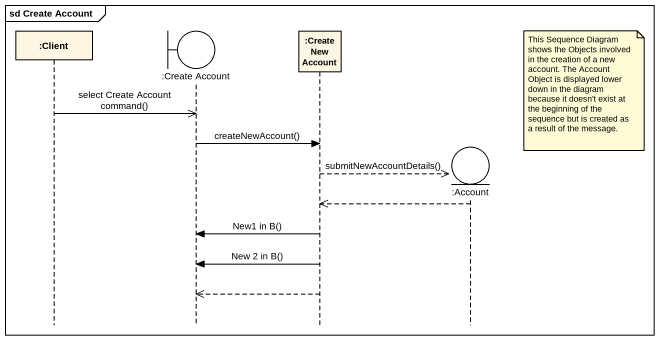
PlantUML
@startuml
mainframe sd Create Account
hide footbox
participant ":Client" as Client
boundary ":Create Account" as Create_Account
participant ":Create New Account" as Create_New_Account
entity ":Account" as Account

note right of Account : This Sequence Diagram shows the Objects involved in the creation of a new account. The Account Object is displayed lower down in the diagram because it doesn't exist at the beginning of the sequence but is created as a result of the message.
Client ->> Create_Account : select Create Account command()
Create_Account -> Create_New_Account : createNewAccount()
Create_New_Account -->> Account ** : submitNewAccountDetails()
Account -->> Create_New_Account
Create_New_Account -> Create_Account : New1 in B()
Create_New_Account -> Create_Account : New 2 in B()
Create_New_Account -->> Create_Account
@enduml
